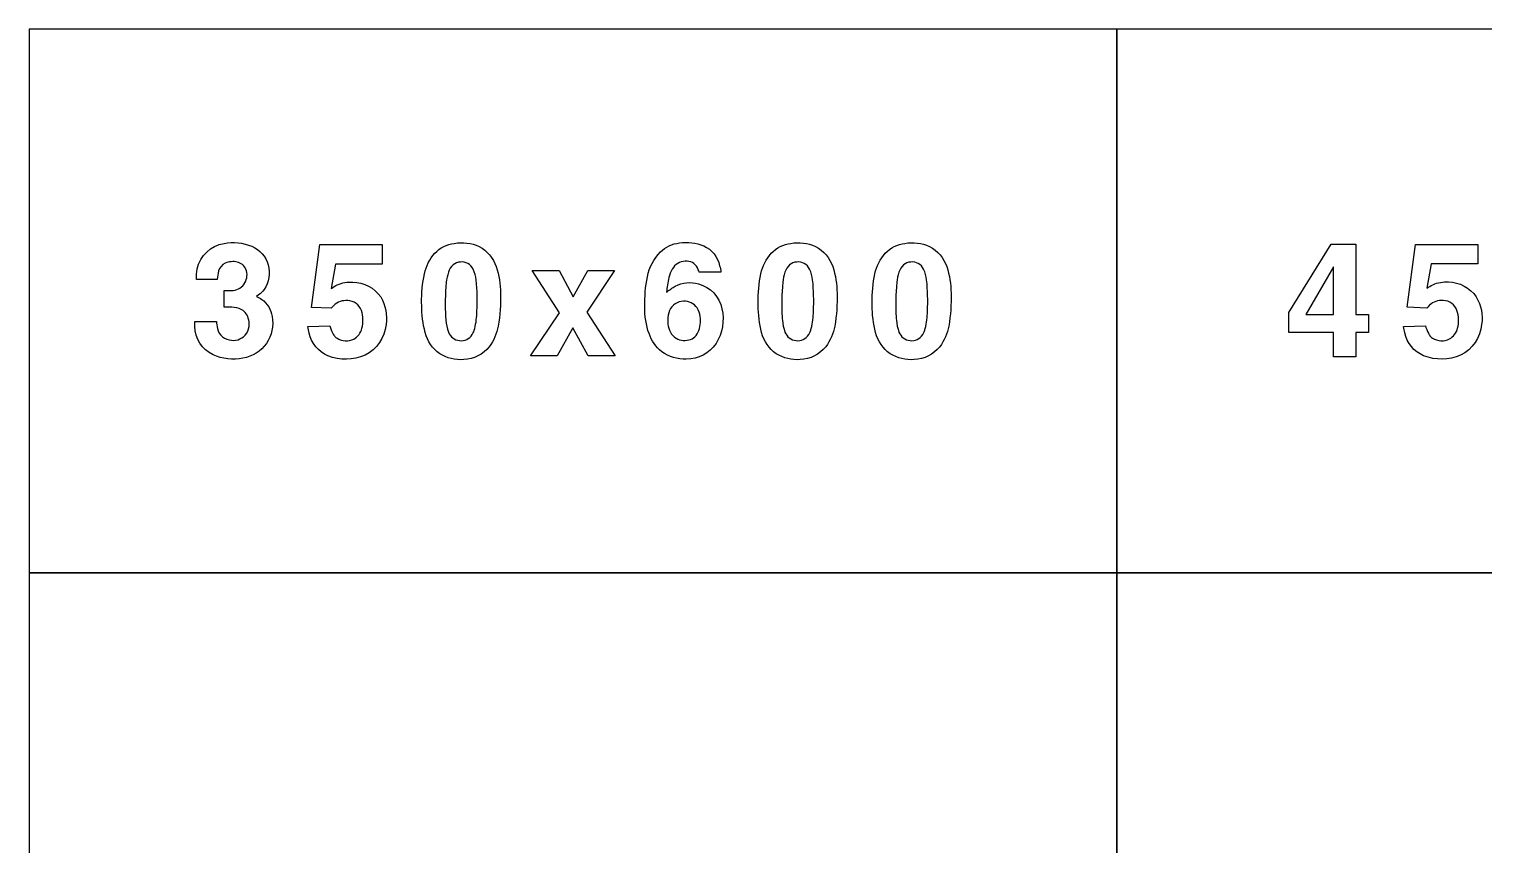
# Model space of a CAD drawing. Extents: x 0 to 4200, y -1400 to 2100.
# Drawn here: x 0 to 1873, y 1050 to 2100 of the extents above; entities that cross this region are included whole.
import ezdxf

# ---------------------------------------------------------------- set-up
doc = ezdxf.new("R2010")
doc.units = 0
doc.header["$MEASUREMENT"] = 0

msp = doc.modelspace()

# ---------------------------------------------------------------- linework, layer by layer
for points in [[(0.0001, 1400), (1400, 1400), (1400, 2100), (0.0001, 2100)], [(1400, 1400), (2800, 1400), (2800, 2100), (1400, 2100)], [(1621.69, 1735.4), (1675.93, 1823.27), (1707.78, 1823.27), (1707.78, 1732.53), (1723.96, 1732.53), (1723.96, 1709.71), (1707.78, 1709.71), (1707.78, 1678.36), (1679.27, 1678.36), (1679.27, 1709.71), (1621.69, 1709.71)], [(682.629, 1734.94), (647.512, 1789.49), (682.274, 1789.49), (700.544, 1755.44), (719.264, 1789.49), (753.41, 1789.49), (717.865, 1735.46), (754.381, 1679.44), (719.832, 1679.44), (699.975, 1715.53), (679.573, 1679.44), (645.427, 1679.44)], [(1679.27, 1794.07), (1643.28, 1732.53), (1679.27, 1732.53)], [(0.0002, 0.0001), (1400, 0.0001), (1400, 1400), (0.0002, 1400)], [(1400, 0.0001), (2800, 0.0001), (2800, 1400), (1400, 1400)]]:
    msp.add_lwpolyline(points, close=True)
for points in [[(213.333, 1723.8), (241.153, 1723.8, 0.0411845), (242.385, 1714.68, 0.335066), (260.678, 1699.51, 0.276505), (279.872, 1708.23, 0.158203), (283.213, 1720.67, 0.0878221), (281.436, 1730.22, 0.217575), (270.322, 1740.34, 0.0882727), (257.574, 1742.21), (251.081, 1742.21), (251.081, 1763.38, 0.0282129), (262.834, 1763.73, 0.50028), (279.019, 1791.03, 0.235001), (267.905, 1800.06, 0.165496), (252.503, 1798.68, 0.220849), (243.972, 1788.75, 0.055705), (242.243, 1777.83), (215.347, 1777.83, -0.0488003), (216.414, 1791.38, -0.30773), (250.986, 1824.09, -0.146685), (286.673, 1820.53, -0.469869), (302.596, 1764.87, -0.0891152), (295.369, 1757.81), (292.81, 1756.01, -0.0245333), (299.516, 1752.17, -0.202429), (312.881, 1730.15, -0.422325), (275.275, 1676.48, -0.154301), (236.816, 1680.79, -0.287878), (213.404, 1717.21, -0.0143877)], [(358.889, 1717.02), (387.064, 1718.09, 0.0452719), (390.902, 1708.35, 0.0567733), (393.746, 1704.23, 0.070207), (396.4, 1702.14, 0.264984), (418.011, 1701.01, 0.20748), (428.461, 1714.87, 0.147389), (427.773, 1737.69, 0.308532), (410.144, 1750.53, 0.215743), (392.277, 1744.39, 0.028781), (389.054, 1740.65), (363.486, 1741.86), (374.173, 1822.66), (454.597, 1822.66), (454.597, 1797.55), (394.338, 1797.55), (388.959, 1766.34, -0.0211252), (396.708, 1770.86, -0.121371), (416.707, 1774.37, -0.244671), (452.583, 1755.2, -0.173069), (459.526, 1719.73, -0.256779), (432.418, 1680.13, -0.199585), (384.694, 1679.49, -0.245625), (360.524, 1708.83, -0.0170062)], [(505.319, 1747.43, -0.0563084), (508.944, 1785.13, -0.130301), (522.261, 1811.41, -0.174843), (547.355, 1824.25, -0.147552), (579.227, 1820.27, -0.192146), (601.311, 1794.37, -0.0833996), (606.856, 1760.15, -0.0545507), (603.847, 1717.69, -0.116773), (592.402, 1691.24, -0.221099), (559.488, 1674.63, -0.162564), (528.612, 1682.14, -0.174743), (509.845, 1709.39, -0.0640867), (505.366, 1744.61)], [(890.607, 1787.31), (862.361, 1787.31, 0.0333099), (860.371, 1792.64, 0.308433), (844.636, 1801.34, 0.256298), (827.907, 1791.12, 0.0718547), (823.547, 1780.08, 0.0422837), (820.537, 1761.27, -0.0343264), (831.817, 1769.23, -0.198215), (861.579, 1771.95, -0.294049), (891.839, 1740.01, -0.195966), (884.28, 1695.18, -0.251599), (845.987, 1675.32, -0.162734), (814.424, 1684.63, -0.142524), (798.003, 1708.04, -0.0867955), (792.6, 1742.57, -0.0561633), (795.941, 1781.24, -0.143087), (812.765, 1813.19, -0.165016), (837.148, 1824.77, -0.137094), (868.38, 1821.01, -0.238813), (888.924, 1795.51, -0.0169871)], [(938.475, 1747.43, -0.0563084), (942.101, 1785.13, -0.130301), (955.418, 1811.41, -0.174843), (980.512, 1824.25, -0.147552), (1012.38, 1820.27, -0.192146), (1034.47, 1794.37, -0.0833996), (1040.01, 1760.15, -0.0545507), (1037, 1717.69, -0.116773), (1025.56, 1691.24, -0.221099), (992.645, 1674.63, -0.162564), (961.769, 1682.14, -0.174743), (943.001, 1709.39, -0.0640867), (938.523, 1744.61)], [(1085.22, 1747.43, -0.0563084), (1088.84, 1785.13, -0.130301), (1102.16, 1811.41, -0.174843), (1127.26, 1824.25, -0.147552), (1159.13, 1820.27, -0.192146), (1181.21, 1794.37, -0.0833996), (1186.76, 1760.15, -0.0545507), (1183.75, 1717.69, -0.116773), (1172.3, 1691.24, -0.221099), (1139.39, 1674.63, -0.162564), (1108.51, 1682.14, -0.174743), (1089.74, 1709.39, -0.0640867), (1085.27, 1744.61)], [(1769.17, 1717.18), (1797.34, 1718.24, 0.0452719), (1801.18, 1708.5, 0.0567733), (1804.03, 1704.38, 0.070207), (1806.68, 1702.3, 0.264984), (1828.29, 1701.16, 0.20748), (1838.74, 1715.02, 0.147389), (1838.05, 1737.84, 0.308532), (1820.42, 1750.68, 0.215743), (1802.56, 1744.55, 0.028781), (1799.34, 1740.8), (1773.77, 1742.01), (1784.45, 1822.82), (1864.88, 1822.82), (1864.88, 1797.7), (1804.62, 1797.7), (1799.24, 1766.49, -0.0211252), (1806.99, 1771.02, -0.121371), (1826.99, 1774.52, -0.244671), (1862.86, 1755.35, -0.173069), (1869.81, 1719.88, -0.256779), (1842.7, 1680.28, -0.199585), (1794.98, 1679.64, -0.245625), (1770.81, 1708.98, -0.0170062)], [(536.147, 1729.11, 0.0124589), (536.455, 1725.32, 0.0668192), (539.82, 1710.08, 0.615362), (570.364, 1706.72, 0.0726881), (573.634, 1714.54, 0.0588562), (576.454, 1736.91, 0.0389037), (575.483, 1777.1, 0.084671), (571.525, 1791.1, 0.156013), (564.654, 1798.4, 0.143208), (555.223, 1800.18, 0.172584), (545.768, 1796.46, 0.132565), (539.796, 1787.12, 0.0498315), (537.071, 1774.09, 0.0368731)], [(969.304, 1729.11, 0.0124589), (969.612, 1725.32, 0.0668192), (972.977, 1710.08, 0.615362), (1003.52, 1706.72, 0.0726881), (1006.79, 1714.54, 0.0588562), (1009.61, 1736.91, 0.0389037), (1008.64, 1777.1, 0.084671), (1004.68, 1791.1, 0.156013), (997.81, 1798.4, 0.143208), (988.379, 1800.18, 0.172584), (978.924, 1796.46, 0.132565), (972.953, 1787.12, 0.0498315), (970.228, 1774.09, 0.0368731)], [(1116.05, 1729.11, 0.0124589), (1116.36, 1725.32, 0.0668192), (1119.72, 1710.08, 0.615362), (1150.26, 1706.72, 0.0726881), (1153.53, 1714.54, 0.0588562), (1156.35, 1736.91, 0.0389037), (1155.38, 1777.1, 0.084671), (1151.43, 1791.1, 0.156013), (1144.55, 1798.4, 0.143208), (1135.12, 1800.18, 0.172584), (1125.67, 1796.46, 0.132565), (1119.7, 1787.12, 0.0498315), (1116.97, 1774.09, 0.0368731)], [(822.125, 1725.51, 0.0641861), (823.381, 1715.25, 0.139351), (829.021, 1705.15, 0.240104), (846.911, 1699.54, 0.267924), (860.987, 1709.65, 0.140614), (863.878, 1730.01, 0.112774), (859.944, 1741.1, 0.271024), (842.338, 1749.68, 0.294594), (824.329, 1737.83, 0.0908659)]]:
    msp.add_lwpolyline(points, format="xyb", close=True)

doc.saveas('drawing.dxf')
